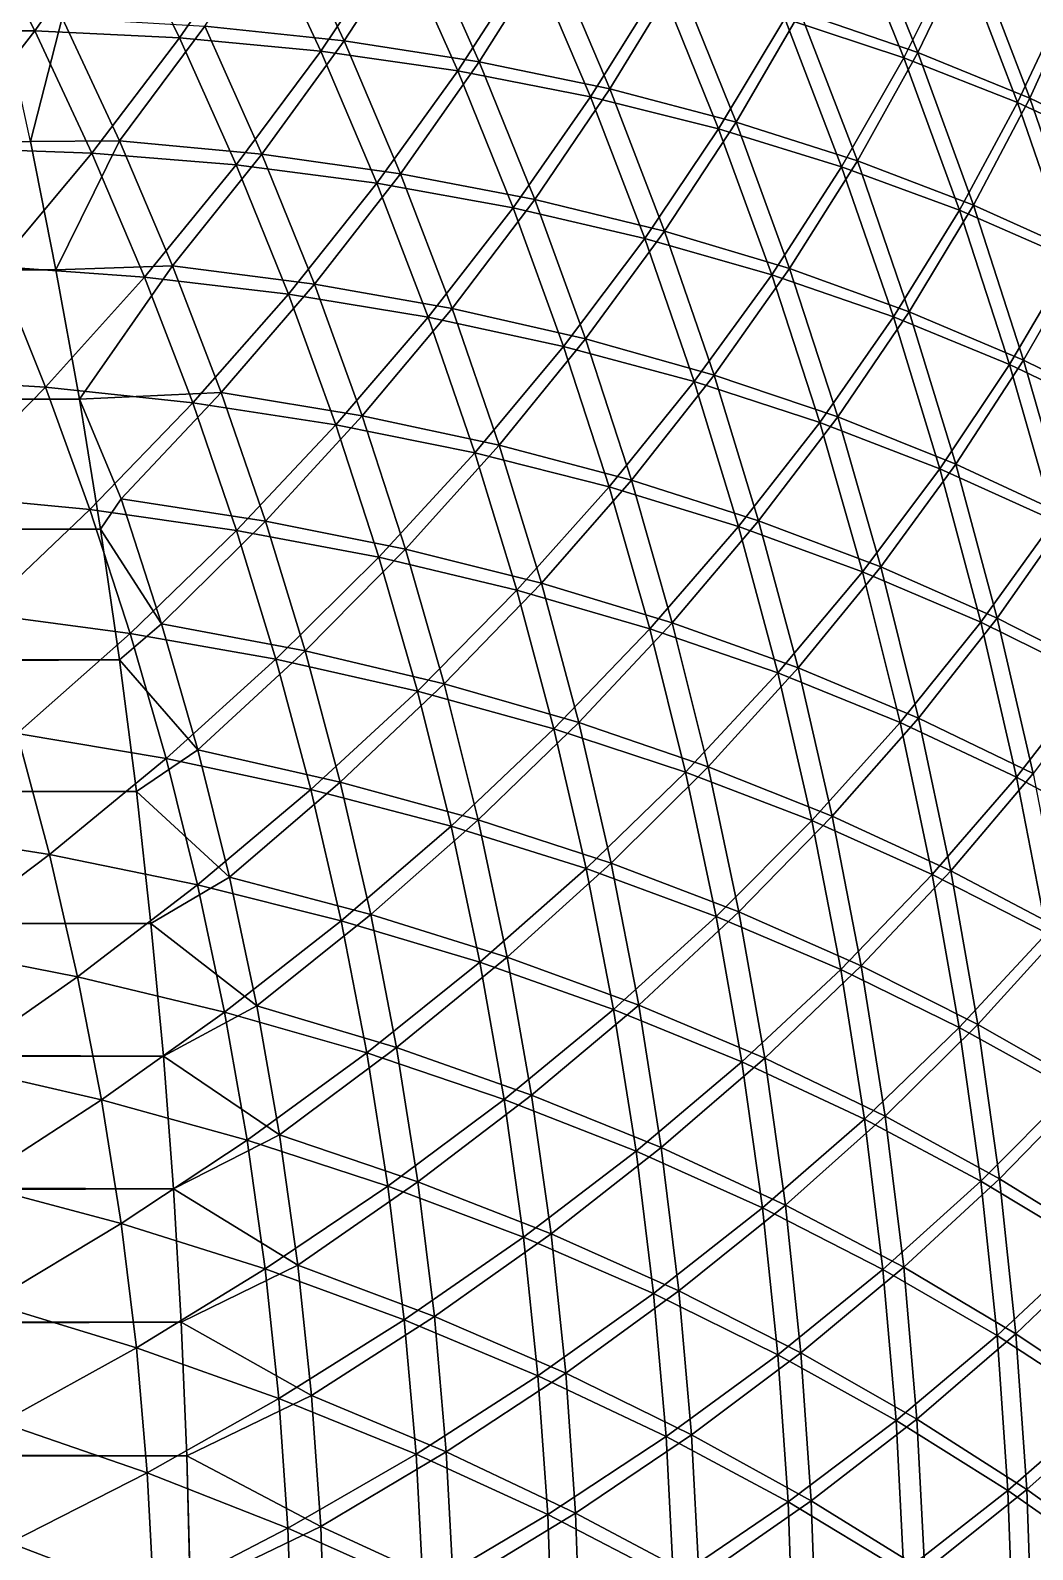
# Model space of a CAD drawing. Header units: millimetres. Extents: x -260 to 430, y -260 to 260.
# Drawn here: x 405.2 to 418.28, y 2.27 to 22.08 of the extents above; entities that cross this region are included whole.
import ezdxf

# ---------------------------------------------------------------- set-up
doc = ezdxf.new("R2010")
doc.units = ezdxf.units.MM
doc.header["$MEASUREMENT"] = 0
doc.layers.add('MESH_3D', color=2, linetype='CONTINUOUS')

msp = doc.modelspace()

# ---------------------------------------------------------------- linework, layer by layer
at = {"layer": 'MESH_3D'}
for points in [[(403.326, 22.076, 2500.354), (405.258, 22.074, 2498.626), (404.46, 23.64, 2498.626)], [(404.46, 23.64, 2498.626), (405.258, 22.074, 2498.626), (406.35, 23.617, 2496.839)], [(405.258, 22.074, 2498.626), (407.146, 21.985, 2496.839), (406.35, 23.617, 2496.839)], [(406.35, 23.617, 2496.839), (407.146, 21.985, 2496.839), (408.196, 23.507, 2494.995)], [(408.495, 23.653, 405.404), (409.291, 21.946, 405.404), (407.476, 22.138, 403.568)], [(410.267, 23.44, 407.294), (409.291, 21.946, 405.404), (408.495, 23.653, 405.404)], [(415.041, 22.238, 2487.094), (416.595, 21.725, 2485), (415.803, 23.687, 2485)], [(415.981, 23.763, 415.338), (416.776, 21.794, 415.338), (415.244, 22.32, 413.259)], [(415.803, 23.687, 2485), (416.595, 21.725, 2485), (417.306, 23.153, 2482.863)], [(417.463, 23.217, 417.459), (416.776, 21.794, 415.338), (415.981, 23.763, 415.338)], [(407.146, 21.985, 2496.839), (408.987, 21.81, 2494.995), (408.196, 23.507, 2494.995)], [(408.196, 23.507, 2494.995), (408.987, 21.81, 2494.995), (409.993, 23.312, 2493.096)], [(410.267, 23.44, 407.294), (411.054, 21.671, 407.294), (409.291, 21.946, 405.404)], [(411.985, 23.145, 409.234), (411.054, 21.671, 407.294), (410.267, 23.44, 407.294)], [(408.987, 21.81, 2494.995), (410.776, 21.553, 2493.096), (409.993, 23.312, 2493.096)], [(409.993, 23.312, 2493.096), (410.776, 21.553, 2493.096), (411.735, 23.034, 2491.145)], [(417.463, 23.217, 417.459), (418.239, 21.197, 417.459), (416.776, 21.794, 415.338)], [(418.874, 22.6, 419.618), (418.239, 21.197, 417.459), (417.463, 23.217, 417.459)], [(410.776, 21.553, 2493.096), (412.508, 21.214, 2491.145), (411.735, 23.034, 2491.145)], [(411.985, 23.145, 409.234), (412.761, 21.317, 409.234), (411.054, 21.671, 407.294)], [(411.735, 23.034, 2491.145), (412.508, 21.214, 2491.145), (413.419, 22.675, 2489.144)], [(413.646, 22.771, 411.223), (412.761, 21.317, 409.234), (411.985, 23.145, 409.234)], [(416.595, 21.725, 2485), (418.079, 21.139, 2482.863), (417.306, 23.153, 2482.863)], [(417.306, 23.153, 2482.863), (418.079, 21.139, 2482.863), (418.737, 22.547, 2480.686)], [(412.508, 21.214, 2491.145), (414.178, 20.797, 2489.144), (413.419, 22.675, 2489.144)], [(413.646, 22.771, 411.223), (414.408, 20.885, 411.223), (412.761, 21.317, 409.234)], [(413.419, 22.675, 2489.144), (414.178, 20.797, 2489.144), (415.041, 22.238, 2487.094)], [(415.244, 22.32, 413.259), (414.408, 20.885, 411.223), (413.646, 22.771, 411.223)], [(418.874, 22.6, 419.618), (419.627, 20.531, 419.618), (418.239, 21.197, 417.459)], [(418.079, 21.139, 2482.863), (419.488, 20.483, 2480.686), (418.737, 22.547, 2480.686)], [(405.613, 22.247, 401.787), (405.199, 20.633, 400.692), (404.838, 22.294, 401.086)], [(405.613, 22.247, 401.787), (406.362, 20.642, 401.787), (405.199, 20.633, 400.692)], [(407.476, 22.138, 403.568), (406.362, 20.642, 401.787), (405.613, 22.247, 401.787)], [(414.178, 20.797, 2489.144), (415.783, 20.303, 2487.094), (415.041, 22.238, 2487.094)], [(415.244, 22.32, 413.259), (415.989, 20.378, 413.259), (414.408, 20.885, 411.223)], [(415.041, 22.238, 2487.094), (415.783, 20.303, 2487.094), (416.595, 21.725, 2485)], [(416.776, 21.794, 415.338), (415.989, 20.378, 413.259), (415.244, 22.32, 413.259)], [(403.326, 22.076, 2500.354), (404.07, 20.55, 2500.354), (405.258, 22.074, 2498.626)], [(404.07, 20.55, 2500.354), (406, 20.481, 2498.626), (405.258, 22.074, 2498.626)], [(405.258, 22.074, 2498.626), (406, 20.481, 2498.626), (407.146, 21.985, 2496.839)], [(407.476, 22.138, 403.568), (408.219, 20.468, 403.568), (406.362, 20.642, 401.787)], [(409.291, 21.946, 405.404), (408.219, 20.468, 403.568), (407.476, 22.138, 403.568)], [(406, 20.481, 2498.626), (407.885, 20.326, 2496.839), (407.146, 21.985, 2496.839)], [(407.146, 21.985, 2496.839), (407.885, 20.326, 2496.839), (408.987, 21.81, 2494.995)], [(407.885, 20.326, 2496.839), (409.718, 20.088, 2494.995), (408.987, 21.81, 2494.995)], [(409.291, 21.946, 405.404), (410.027, 20.212, 405.404), (408.219, 20.468, 403.568)], [(408.987, 21.81, 2494.995), (409.718, 20.088, 2494.995), (410.776, 21.553, 2493.096)], [(411.054, 21.671, 407.294), (410.027, 20.212, 405.404), (409.291, 21.946, 405.404)], [(411.054, 21.671, 407.294), (411.779, 19.876, 407.294), (410.027, 20.212, 405.404)], [(412.761, 21.317, 409.234), (411.779, 19.876, 407.294), (411.054, 21.671, 407.294)], [(415.783, 20.303, 2487.094), (417.319, 19.737, 2485), (416.595, 21.725, 2485)], [(416.776, 21.794, 415.338), (417.502, 19.8, 415.338), (415.989, 20.378, 413.259)], [(416.595, 21.725, 2485), (417.319, 19.737, 2485), (418.079, 21.139, 2482.863)], [(418.239, 21.197, 417.459), (417.502, 19.8, 415.338), (416.776, 21.794, 415.338)], [(409.718, 20.088, 2494.995), (411.497, 19.768, 2493.096), (410.776, 21.553, 2493.096)], [(410.776, 21.553, 2493.096), (411.497, 19.768, 2493.096), (412.508, 21.214, 2491.145)], [(411.497, 19.768, 2493.096), (413.216, 19.369, 2491.145), (412.508, 21.214, 2491.145)], [(412.761, 21.317, 409.234), (413.473, 19.463, 409.234), (411.779, 19.876, 407.294)], [(412.508, 21.214, 2491.145), (413.216, 19.369, 2491.145), (414.178, 20.797, 2489.144)], [(414.408, 20.885, 411.223), (413.473, 19.463, 409.234), (412.761, 21.317, 409.234)], [(417.319, 19.737, 2485), (418.781, 19.099, 2482.863), (418.079, 21.139, 2482.863)], [(418.239, 21.197, 417.459), (418.943, 19.152, 417.459), (417.502, 19.8, 415.338)], [(418.079, 21.139, 2482.863), (418.781, 19.099, 2482.863), (419.488, 20.483, 2480.686)], [(419.627, 20.531, 419.618), (418.943, 19.152, 417.459), (418.239, 21.197, 417.459)], [(414.408, 20.885, 411.223), (415.103, 18.974, 411.223), (413.473, 19.463, 409.234)], [(415.989, 20.378, 413.259), (415.103, 18.974, 411.223), (414.408, 20.885, 411.223)], [(93.024, 19.276, 113.983), (405.199, 20.633, 400.692), (405.533, 18.959, 400.328)], [(406.362, 20.642, 401.787), (405.533, 18.959, 400.328), (405.199, 20.633, 400.692)], [(406.362, 20.642, 401.787), (407.054, 19.011, 401.787), (405.533, 18.959, 400.328)], [(408.219, 20.468, 403.568), (407.054, 19.011, 401.787), (406.362, 20.642, 401.787)], [(413.216, 19.369, 2491.145), (414.871, 18.894, 2489.144), (414.178, 20.797, 2489.144)], [(414.178, 20.797, 2489.144), (414.871, 18.894, 2489.144), (415.783, 20.303, 2487.094)], [(404.07, 20.55, 2500.354), (404.761, 19, 2500.354), (406, 20.481, 2498.626)], [(404.761, 19, 2500.354), (406.687, 18.863, 2498.626), (406, 20.481, 2498.626)], [(406, 20.481, 2498.626), (406.687, 18.863, 2498.626), (407.885, 20.326, 2496.839)], [(408.219, 20.468, 403.568), (408.904, 18.773, 403.568), (407.054, 19.011, 401.787)], [(410.027, 20.212, 405.404), (408.904, 18.773, 403.568), (408.219, 20.468, 403.568)], [(406.687, 18.863, 2498.626), (408.565, 18.642, 2496.839), (407.885, 20.326, 2496.839)], [(407.885, 20.326, 2496.839), (408.565, 18.642, 2496.839), (409.718, 20.088, 2494.995)], [(410.027, 20.212, 405.404), (410.702, 18.454, 405.404), (408.904, 18.773, 403.568)], [(411.779, 19.876, 407.294), (410.702, 18.454, 405.404), (410.027, 20.212, 405.404)], [(414.871, 18.894, 2489.144), (416.458, 18.344, 2487.094), (415.783, 20.303, 2487.094)], [(415.989, 20.378, 413.259), (416.666, 18.412, 413.259), (415.103, 18.974, 411.223)], [(415.783, 20.303, 2487.094), (416.458, 18.344, 2487.094), (417.319, 19.737, 2485)], [(417.502, 19.8, 415.338), (416.666, 18.412, 413.259), (415.989, 20.378, 413.259)], [(408.565, 18.642, 2496.839), (410.389, 18.34, 2494.995), (409.718, 20.088, 2494.995)], [(409.718, 20.088, 2494.995), (410.389, 18.34, 2494.995), (411.497, 19.768, 2493.096)], [(411.779, 19.876, 407.294), (412.442, 18.057, 407.294), (410.702, 18.454, 405.404)], [(413.473, 19.463, 409.234), (412.442, 18.057, 407.294), (411.779, 19.876, 407.294)], [(410.389, 18.34, 2494.995), (412.156, 17.959, 2493.096), (411.497, 19.768, 2493.096)], [(411.497, 19.768, 2493.096), (412.156, 17.959, 2493.096), (413.216, 19.369, 2491.145)], [(416.458, 18.344, 2487.094), (417.973, 17.724, 2485), (417.319, 19.737, 2485)], [(417.502, 19.8, 415.338), (418.158, 17.781, 415.338), (416.666, 18.412, 413.259)], [(417.319, 19.737, 2485), (417.973, 17.724, 2485), (418.781, 19.099, 2482.863)], [(418.943, 19.152, 417.459), (418.158, 17.781, 415.338), (417.502, 19.8, 415.338)], [(413.473, 19.463, 409.234), (414.12, 17.585, 409.234), (412.442, 18.057, 407.294)], [(415.103, 18.974, 411.223), (414.12, 17.585, 409.234), (413.473, 19.463, 409.234)], [(93.29, 17.944, 113.729), (93.024, 19.276, 113.983), (405.533, 18.959, 400.328)], [(412.156, 17.959, 2493.096), (413.859, 17.5, 2491.145), (413.216, 19.369, 2491.145)], [(413.216, 19.369, 2491.145), (413.859, 17.5, 2491.145), (414.871, 18.894, 2489.144)], [(417.973, 17.724, 2485), (419.412, 17.036, 2482.863), (418.781, 19.099, 2482.863)], [(418.943, 19.152, 417.459), (419.575, 17.083, 417.459), (418.158, 17.781, 415.338)], [(93.29, 17.944, 113.729), (405.533, 18.959, 400.328), (405.838, 17.273, 399.995)], [(403.428, 17.546, 2502.02), (405.396, 17.426, 2500.354), (404.761, 19, 2500.354)], [(404.761, 19, 2500.354), (405.396, 17.426, 2500.354), (406.687, 18.863, 2498.626)], [(405.396, 17.426, 2500.354), (407.317, 17.222, 2498.626), (406.687, 18.863, 2498.626)], [(407.054, 19.011, 401.787), (405.838, 17.273, 399.995), (405.533, 18.959, 400.328)], [(407.054, 19.011, 401.787), (407.689, 17.357, 401.787), (405.838, 17.273, 399.995)], [(406.687, 18.863, 2498.626), (407.317, 17.222, 2498.626), (408.565, 18.642, 2496.839)], [(408.904, 18.773, 403.568), (407.689, 17.357, 401.787), (407.054, 19.011, 401.787)], [(413.859, 17.5, 2491.145), (415.497, 16.967, 2489.144), (414.871, 18.894, 2489.144)], [(415.103, 18.974, 411.223), (415.732, 17.039, 411.223), (414.12, 17.585, 409.234)], [(414.871, 18.894, 2489.144), (415.497, 16.967, 2489.144), (416.458, 18.344, 2487.094)], [(416.666, 18.412, 413.259), (415.732, 17.039, 411.223), (415.103, 18.974, 411.223)], [(407.317, 17.222, 2498.626), (409.186, 16.936, 2496.839), (408.565, 18.642, 2496.839)], [(408.904, 18.773, 403.568), (409.53, 17.054, 403.568), (407.689, 17.357, 401.787)], [(408.565, 18.642, 2496.839), (409.186, 16.936, 2496.839), (410.389, 18.34, 2494.995)], [(410.702, 18.454, 405.404), (409.53, 17.054, 403.568), (408.904, 18.773, 403.568)], [(410.702, 18.454, 405.404), (411.315, 16.673, 405.404), (409.53, 17.054, 403.568)], [(412.442, 18.057, 407.294), (411.315, 16.673, 405.404), (410.702, 18.454, 405.404)], [(409.186, 16.936, 2496.839), (410.999, 16.57, 2494.995), (410.389, 18.34, 2494.995)], [(410.389, 18.34, 2494.995), (410.999, 16.57, 2494.995), (412.156, 17.959, 2493.096)], [(415.497, 16.967, 2489.144), (417.064, 16.363, 2487.094), (416.458, 18.344, 2487.094)], [(416.666, 18.412, 413.259), (417.275, 16.423, 413.259), (415.732, 17.039, 411.223)], [(416.458, 18.344, 2487.094), (417.064, 16.363, 2487.094), (417.973, 17.724, 2485)], [(418.158, 17.781, 415.338), (417.275, 16.423, 413.259), (416.666, 18.412, 413.259)], [(412.442, 18.057, 407.294), (413.04, 16.216, 407.294), (411.315, 16.673, 405.404)], [(414.12, 17.585, 409.234), (413.04, 16.216, 407.294), (412.442, 18.057, 407.294)], [(93.537, 16.607, 113.494), (93.29, 17.944, 113.729), (405.838, 17.273, 399.995)], [(410.999, 16.57, 2494.995), (412.75, 16.127, 2493.096), (412.156, 17.959, 2493.096)], [(412.156, 17.959, 2493.096), (412.75, 16.127, 2493.096), (413.859, 17.5, 2491.145)], [(417.064, 16.363, 2487.094), (418.556, 15.69, 2485), (417.973, 17.724, 2485)], [(418.158, 17.781, 415.338), (418.743, 15.74, 415.338), (417.275, 16.423, 413.259)], [(417.973, 17.724, 2485), (418.556, 15.69, 2485), (419.412, 17.036, 2482.863)], [(419.575, 17.083, 417.459), (418.743, 15.74, 415.338), (418.158, 17.781, 415.338)], [(403.428, 17.546, 2502.02), (404.014, 16.02, 2502.02), (405.396, 17.426, 2500.354)], [(412.75, 16.127, 2493.096), (414.437, 15.61, 2491.145), (413.859, 17.5, 2491.145)], [(414.12, 17.585, 409.234), (414.7, 15.685, 409.234), (413.04, 16.216, 407.294)], [(413.859, 17.5, 2491.145), (414.437, 15.61, 2491.145), (415.497, 16.967, 2489.144)], [(415.732, 17.039, 411.223), (414.7, 15.685, 409.234), (414.12, 17.585, 409.234)], [(93.537, 16.607, 113.494), (405.838, 17.273, 399.995), (406.115, 15.576, 399.693)], [(404.014, 16.02, 2502.02), (405.977, 15.831, 2500.354), (405.396, 17.426, 2500.354)], [(405.396, 17.426, 2500.354), (405.977, 15.831, 2500.354), (407.317, 17.222, 2498.626)], [(407.689, 17.357, 401.787), (406.382, 15.97, 400.063), (405.838, 17.273, 399.995)], [(406.382, 15.97, 400.063), (406.115, 15.576, 399.693), (405.838, 17.273, 399.995)], [(407.689, 17.357, 401.787), (408.265, 15.682, 401.787), (406.382, 15.97, 400.063)], [(409.53, 17.054, 403.568), (408.265, 15.682, 401.787), (407.689, 17.357, 401.787)], [(405.977, 15.831, 2500.354), (407.889, 15.56, 2498.626), (407.317, 17.222, 2498.626)], [(407.317, 17.222, 2498.626), (407.889, 15.56, 2498.626), (409.186, 16.936, 2496.839)], [(409.53, 17.054, 403.568), (410.095, 15.316, 403.568), (408.265, 15.682, 401.787)], [(411.315, 16.673, 405.404), (410.095, 15.316, 403.568), (409.53, 17.054, 403.568)], [(407.889, 15.56, 2498.626), (409.747, 15.209, 2496.839), (409.186, 16.936, 2496.839)], [(409.186, 16.936, 2496.839), (409.747, 15.209, 2496.839), (410.999, 16.57, 2494.995)], [(414.437, 15.61, 2491.145), (416.055, 15.02, 2489.144), (415.497, 16.967, 2489.144)], [(415.732, 17.039, 411.223), (416.293, 15.084, 411.223), (414.7, 15.685, 409.234)], [(415.497, 16.967, 2489.144), (416.055, 15.02, 2489.144), (417.064, 16.363, 2487.094)], [(417.275, 16.423, 413.259), (416.293, 15.084, 411.223), (415.732, 17.039, 411.223)], [(411.315, 16.673, 405.404), (411.866, 14.872, 405.404), (410.095, 15.316, 403.568)], [(413.04, 16.216, 407.294), (411.866, 14.872, 405.404), (411.315, 16.673, 405.404)], [(93.765, 15.266, 113.278), (93.537, 16.607, 113.494), (406.115, 15.576, 399.693)], [(409.747, 15.209, 2496.839), (411.546, 14.781, 2494.995), (410.999, 16.57, 2494.995)], [(410.999, 16.57, 2494.995), (411.546, 14.781, 2494.995), (412.75, 16.127, 2493.096)], [(416.055, 15.02, 2489.144), (417.6, 14.361, 2487.094), (417.064, 16.363, 2487.094)], [(417.275, 16.423, 413.259), (417.813, 14.414, 413.259), (416.293, 15.084, 411.223)], [(417.064, 16.363, 2487.094), (417.6, 14.361, 2487.094), (418.556, 15.69, 2485)], [(418.743, 15.74, 415.338), (417.813, 14.414, 413.259), (417.275, 16.423, 413.259)], [(411.546, 14.781, 2494.995), (413.281, 14.277, 2493.096), (412.75, 16.127, 2493.096)], [(413.04, 16.216, 407.294), (413.573, 14.355, 407.294), (411.866, 14.872, 405.404)], [(412.75, 16.127, 2493.096), (413.281, 14.277, 2493.096), (414.437, 15.61, 2491.145)], [(414.7, 15.685, 409.234), (413.573, 14.355, 407.294), (413.04, 16.216, 407.294)], [(404.014, 16.02, 2502.02), (404.547, 14.474, 2502.02), (405.977, 15.831, 2500.354)], [(406.382, 15.97, 400.063), (406.911, 14.342, 400.063), (406.115, 15.576, 399.693)], [(408.265, 15.682, 401.787), (406.911, 14.342, 400.063), (406.382, 15.97, 400.063)], [(404.547, 14.474, 2502.02), (406.501, 14.217, 2500.354), (405.977, 15.831, 2500.354)], [(405.977, 15.831, 2500.354), (406.501, 14.217, 2500.354), (407.889, 15.56, 2498.626)], [(408.265, 15.682, 401.787), (408.783, 13.988, 401.787), (406.911, 14.342, 400.063)], [(410.095, 15.316, 403.568), (408.783, 13.988, 401.787), (408.265, 15.682, 401.787)], [(414.7, 15.685, 409.234), (415.215, 13.767, 409.234), (413.573, 14.355, 407.294)], [(416.293, 15.084, 411.223), (415.215, 13.767, 409.234), (414.7, 15.685, 409.234)], [(417.6, 14.361, 2487.094), (419.068, 13.637, 2485), (418.556, 15.69, 2485)], [(418.743, 15.74, 415.338), (419.257, 13.681, 415.338), (417.813, 14.414, 413.259)], [(93.765, 15.266, 113.278), (406.115, 15.576, 399.693), (406.363, 13.87, 399.422)], [(406.911, 14.342, 400.063), (406.363, 13.87, 399.422), (406.115, 15.576, 399.693)], [(406.501, 14.217, 2500.354), (408.403, 13.879, 2498.626), (407.889, 15.56, 2498.626)], [(407.889, 15.56, 2498.626), (408.403, 13.879, 2498.626), (409.747, 15.209, 2496.839)], [(413.281, 14.277, 2493.096), (414.949, 13.7, 2491.145), (414.437, 15.61, 2491.145)], [(414.437, 15.61, 2491.145), (414.949, 13.7, 2491.145), (416.055, 15.02, 2489.144)], [(93.975, 13.92, 113.08), (93.765, 15.266, 113.278), (406.363, 13.87, 399.422)], [(410.095, 15.316, 403.568), (410.599, 13.558, 403.568), (408.783, 13.988, 401.787)], [(411.866, 14.872, 405.404), (410.599, 13.558, 403.568), (410.095, 15.316, 403.568)], [(408.403, 13.879, 2498.626), (410.248, 13.464, 2496.839), (409.747, 15.209, 2496.839)], [(409.747, 15.209, 2496.839), (410.248, 13.464, 2496.839), (411.546, 14.781, 2494.995)], [(416.293, 15.084, 411.223), (416.785, 13.11, 411.223), (415.215, 13.767, 409.234)], [(417.813, 14.414, 413.259), (416.785, 13.11, 411.223), (416.293, 15.084, 411.223)], [(411.866, 14.872, 405.404), (412.353, 13.053, 405.404), (410.599, 13.558, 403.568)], [(413.573, 14.355, 407.294), (412.353, 13.053, 405.404), (411.866, 14.872, 405.404)], [(414.949, 13.7, 2491.145), (416.545, 13.055, 2489.144), (416.055, 15.02, 2489.144)], [(416.055, 15.02, 2489.144), (416.545, 13.055, 2489.144), (417.6, 14.361, 2487.094)], [(410.248, 13.464, 2496.839), (412.03, 12.973, 2494.995), (411.546, 14.781, 2494.995)], [(411.546, 14.781, 2494.995), (412.03, 12.973, 2494.995), (413.281, 14.277, 2493.096)], [(404.547, 14.474, 2502.02), (405.025, 12.911, 2502.02), (406.501, 14.217, 2500.354)], [(406.911, 14.342, 400.063), (407.383, 12.696, 400.063), (406.363, 13.87, 399.422)], [(408.783, 13.988, 401.787), (407.383, 12.696, 400.063), (406.911, 14.342, 400.063)], [(412.03, 12.973, 2494.995), (413.747, 12.408, 2493.096), (413.281, 14.277, 2493.096)], [(413.573, 14.355, 407.294), (414.042, 12.477, 407.294), (412.353, 13.053, 405.404)], [(413.281, 14.277, 2493.096), (413.747, 12.408, 2493.096), (414.949, 13.7, 2491.145)], [(415.215, 13.767, 409.234), (414.042, 12.477, 407.294), (413.573, 14.355, 407.294)], [(416.545, 13.055, 2489.144), (418.066, 12.342, 2487.094), (417.6, 14.361, 2487.094)], [(417.813, 14.414, 413.259), (418.281, 12.388, 413.259), (416.785, 13.11, 411.223)], [(417.6, 14.361, 2487.094), (418.066, 12.342, 2487.094), (419.068, 13.637, 2485)], [(419.257, 13.681, 415.338), (418.281, 12.388, 413.259), (417.813, 14.414, 413.259)], [(405.025, 12.911, 2502.02), (406.969, 12.585, 2500.354), (406.501, 14.217, 2500.354)], [(406.501, 14.217, 2500.354), (406.969, 12.585, 2500.354), (408.403, 13.879, 2498.626)], [(94.165, 12.569, 112.901), (93.975, 13.92, 113.08), (406.363, 13.87, 399.422)], [(406.969, 12.585, 2500.354), (408.858, 12.182, 2498.626), (408.403, 13.879, 2498.626)], [(408.783, 13.988, 401.787), (409.242, 12.277, 401.787), (407.383, 12.696, 400.063)], [(408.403, 13.879, 2498.626), (408.858, 12.182, 2498.626), (410.248, 13.464, 2496.839)], [(410.599, 13.558, 403.568), (409.242, 12.277, 401.787), (408.783, 13.988, 401.787)], [(94.165, 12.569, 112.901), (406.363, 13.87, 399.422), (406.582, 12.155, 399.183)], [(407.383, 12.696, 400.063), (406.582, 12.155, 399.183), (406.363, 13.87, 399.422)], [(413.747, 12.408, 2493.096), (415.394, 11.774, 2491.145), (414.949, 13.7, 2491.145)], [(415.215, 13.767, 409.234), (415.661, 11.831, 409.234), (414.042, 12.477, 407.294)], [(414.949, 13.7, 2491.145), (415.394, 11.774, 2491.145), (416.545, 13.055, 2489.144)], [(416.785, 13.11, 411.223), (415.661, 11.831, 409.234), (415.215, 13.767, 409.234)], [(410.599, 13.558, 403.568), (411.041, 11.784, 403.568), (409.242, 12.277, 401.787)], [(412.353, 13.053, 405.404), (411.041, 11.784, 403.568), (410.599, 13.558, 403.568)], [(418.066, 12.342, 2487.094), (419.508, 11.567, 2485), (419.068, 13.637, 2485)], [(408.858, 12.182, 2498.626), (410.687, 11.702, 2496.839), (410.248, 13.464, 2496.839)], [(410.248, 13.464, 2496.839), (410.687, 11.702, 2496.839), (412.03, 12.973, 2494.995)], [(416.785, 13.11, 411.223), (417.208, 11.12, 411.223), (415.661, 11.831, 409.234)], [(418.281, 12.388, 413.259), (417.208, 11.12, 411.223), (416.785, 13.11, 411.223)], [(403.462, 11.646, 2503.623), (405.448, 11.331, 2502.02), (405.025, 12.911, 2502.02)], [(405.025, 12.911, 2502.02), (405.448, 11.331, 2502.02), (406.969, 12.585, 2500.354)], [(410.687, 11.702, 2496.839), (412.451, 11.149, 2494.995), (412.03, 12.973, 2494.995)], [(412.353, 13.053, 405.404), (412.777, 11.218, 405.404), (411.041, 11.784, 403.568)], [(412.03, 12.973, 2494.995), (412.451, 11.149, 2494.995), (413.747, 12.408, 2493.096)], [(414.042, 12.477, 407.294), (412.777, 11.218, 405.404), (412.353, 13.053, 405.404)], [(415.394, 11.774, 2491.145), (416.966, 11.073, 2489.144), (416.545, 13.055, 2489.144)], [(416.545, 13.055, 2489.144), (416.966, 11.073, 2489.144), (418.066, 12.342, 2487.094)], [(407.383, 12.696, 400.063), (407.797, 11.035, 400.063), (406.582, 12.155, 399.183)], [(409.242, 12.277, 401.787), (407.797, 11.035, 400.063), (407.383, 12.696, 400.063)], [(94.336, 11.215, 112.741), (94.165, 12.569, 112.901), (406.582, 12.155, 399.183)], [(405.448, 11.331, 2502.02), (407.38, 10.938, 2500.354), (406.969, 12.585, 2500.354)], [(406.969, 12.585, 2500.354), (407.38, 10.938, 2500.354), (408.858, 12.182, 2498.626)], [(412.451, 11.149, 2494.995), (414.147, 10.525, 2493.096), (413.747, 12.408, 2493.096)], [(414.042, 12.477, 407.294), (414.444, 10.583, 407.294), (412.777, 11.218, 405.404)], [(413.747, 12.408, 2493.096), (414.147, 10.525, 2493.096), (415.394, 11.774, 2491.145)], [(415.661, 11.831, 409.234), (414.444, 10.583, 407.294), (414.042, 12.477, 407.294)], [(416.966, 11.073, 2489.144), (418.462, 10.308, 2487.094), (418.066, 12.342, 2487.094)], [(418.281, 12.388, 413.259), (418.677, 10.346, 413.259), (417.208, 11.12, 411.223)], [(418.066, 12.342, 2487.094), (418.462, 10.308, 2487.094), (419.508, 11.567, 2485)], [(94.336, 11.215, 112.741), (406.582, 12.155, 399.183), (406.772, 10.433, 398.976)], [(407.797, 11.035, 400.063), (406.772, 10.433, 398.976), (406.582, 12.155, 399.183)], [(407.38, 10.938, 2500.354), (409.253, 10.469, 2498.626), (408.858, 12.182, 2498.626)], [(409.242, 12.277, 401.787), (409.64, 10.551, 401.787), (407.797, 11.035, 400.063)], [(408.858, 12.182, 2498.626), (409.253, 10.469, 2498.626), (410.687, 11.702, 2496.839)], [(411.041, 11.784, 403.568), (409.64, 10.551, 401.787), (409.242, 12.277, 401.787)], [(409.253, 10.469, 2498.626), (411.064, 9.926, 2496.839), (410.687, 11.702, 2496.839)], [(411.041, 11.784, 403.568), (411.421, 9.995, 403.568), (409.64, 10.551, 401.787)], [(410.687, 11.702, 2496.839), (411.064, 9.926, 2496.839), (412.451, 11.149, 2494.995)], [(412.777, 11.218, 405.404), (411.421, 9.995, 403.568), (411.041, 11.784, 403.568)], [(414.147, 10.525, 2493.096), (415.771, 9.834, 2491.145), (415.394, 11.774, 2491.145)], [(415.661, 11.831, 409.234), (416.04, 9.881, 409.234), (414.444, 10.583, 407.294)], [(415.394, 11.774, 2491.145), (415.771, 9.834, 2491.145), (416.966, 11.073, 2489.144)], [(417.208, 11.12, 411.223), (416.04, 9.881, 409.234), (415.661, 11.831, 409.234)], [(403.462, 11.646, 2503.623), (403.842, 10.122, 2503.623), (405.448, 11.331, 2502.02)], [(403.842, 10.122, 2503.623), (405.816, 9.738, 2502.02), (405.448, 11.331, 2502.02)], [(405.448, 11.331, 2502.02), (405.816, 9.738, 2502.02), (407.38, 10.938, 2500.354)], [(94.487, 9.857, 112.6), (94.336, 11.215, 112.741), (406.772, 10.433, 398.976)], [(411.064, 9.926, 2496.839), (412.808, 9.312, 2494.995), (412.451, 11.149, 2494.995)], [(412.777, 11.218, 405.404), (413.136, 9.369, 405.404), (411.421, 9.995, 403.568)], [(412.451, 11.149, 2494.995), (412.808, 9.312, 2494.995), (414.147, 10.525, 2493.096)], [(414.444, 10.583, 407.294), (413.136, 9.369, 405.404), (412.777, 11.218, 405.404)], [(417.208, 11.12, 411.223), (417.561, 9.117, 411.223), (416.04, 9.881, 409.234)], [(418.677, 10.346, 413.259), (417.561, 9.117, 411.223), (417.208, 11.12, 411.223)], [(405.816, 9.738, 2502.02), (407.733, 9.278, 2500.354), (407.38, 10.938, 2500.354)], [(407.797, 11.035, 400.063), (408.153, 9.36, 400.063), (406.772, 10.433, 398.976)], [(407.38, 10.938, 2500.354), (407.733, 9.278, 2500.354), (409.253, 10.469, 2498.626)], [(409.64, 10.551, 401.787), (408.153, 9.36, 400.063), (407.797, 11.035, 400.063)], [(415.771, 9.834, 2491.145), (417.318, 9.078, 2489.144), (416.966, 11.073, 2489.144)], [(416.966, 11.073, 2489.144), (417.318, 9.078, 2489.144), (418.462, 10.308, 2487.094)], [(409.64, 10.551, 401.787), (409.978, 8.813, 401.787), (408.153, 9.36, 400.063)], [(411.421, 9.995, 403.568), (409.978, 8.813, 401.787), (409.64, 10.551, 401.787)], [(412.808, 9.312, 2494.995), (414.482, 8.629, 2493.096), (414.147, 10.525, 2493.096)], [(414.444, 10.583, 407.294), (414.78, 8.676, 407.294), (413.136, 9.369, 405.404)], [(414.147, 10.525, 2493.096), (414.482, 8.629, 2493.096), (415.771, 9.834, 2491.145)], [(416.04, 9.881, 409.234), (414.78, 8.676, 407.294), (414.444, 10.583, 407.294)], [(94.487, 9.857, 112.6), (406.772, 10.433, 398.976), (406.934, 8.704, 398.8)], [(408.153, 9.36, 400.063), (406.934, 8.704, 398.8), (406.772, 10.433, 398.976)], [(407.733, 9.278, 2500.354), (409.589, 8.744, 2498.626), (409.253, 10.469, 2498.626)], [(409.253, 10.469, 2498.626), (409.589, 8.744, 2498.626), (411.064, 9.926, 2496.839)], [(417.318, 9.078, 2489.144), (418.786, 8.262, 2487.094), (418.462, 10.308, 2487.094)], [(418.677, 10.346, 413.259), (419.003, 8.292, 413.259), (417.561, 9.117, 411.223)], [(403.842, 10.122, 2503.623), (404.168, 8.585, 2503.623), (405.816, 9.738, 2502.02)], [(409.589, 8.744, 2498.626), (411.38, 8.138, 2496.839), (411.064, 9.926, 2496.839)], [(411.421, 9.995, 403.568), (411.739, 8.195, 403.568), (409.978, 8.813, 401.787)], [(411.064, 9.926, 2496.839), (411.38, 8.138, 2496.839), (412.808, 9.312, 2494.995)], [(413.136, 9.369, 405.404), (411.739, 8.195, 403.568), (411.421, 9.995, 403.568)], [(94.619, 8.496, 112.477), (94.487, 9.857, 112.6), (406.934, 8.704, 398.8)], [(404.168, 8.585, 2503.623), (406.128, 8.134, 2502.02), (405.816, 9.738, 2502.02)], [(405.816, 9.738, 2502.02), (406.128, 8.134, 2502.02), (407.733, 9.278, 2500.354)], [(414.482, 8.629, 2493.096), (416.08, 7.882, 2491.145), (415.771, 9.834, 2491.145)], [(416.04, 9.881, 409.234), (416.351, 7.92, 409.234), (414.78, 8.676, 407.294)], [(415.771, 9.834, 2491.145), (416.08, 7.882, 2491.145), (417.318, 9.078, 2489.144)], [(417.561, 9.117, 411.223), (416.351, 7.92, 409.234), (416.04, 9.881, 409.234)], [(408.153, 9.36, 400.063), (408.45, 7.674, 400.063), (406.934, 8.704, 398.8)], [(409.978, 8.813, 401.787), (408.45, 7.674, 400.063), (408.153, 9.36, 400.063)], [(413.136, 9.369, 405.404), (413.431, 7.509, 405.404), (411.739, 8.195, 403.568)], [(414.78, 8.676, 407.294), (413.431, 7.509, 405.404), (413.136, 9.369, 405.404)], [(406.128, 8.134, 2502.02), (408.027, 7.607, 2500.354), (407.733, 9.278, 2500.354)], [(407.733, 9.278, 2500.354), (408.027, 7.607, 2500.354), (409.589, 8.744, 2498.626)], [(411.38, 8.138, 2496.839), (413.101, 7.463, 2494.995), (412.808, 9.312, 2494.995)], [(412.808, 9.312, 2494.995), (413.101, 7.463, 2494.995), (414.482, 8.629, 2493.096)], [(417.561, 9.117, 411.223), (417.844, 7.102, 411.223), (416.351, 7.92, 409.234)], [(419.003, 8.292, 413.259), (417.844, 7.102, 411.223), (417.561, 9.117, 411.223)], [(416.08, 7.882, 2491.145), (417.6, 7.072, 2489.144), (417.318, 9.078, 2489.144)], [(417.318, 9.078, 2489.144), (417.6, 7.072, 2489.144), (418.786, 8.262, 2487.094)], [(408.027, 7.607, 2500.354), (409.864, 7.008, 2498.626), (409.589, 8.744, 2498.626)], [(409.978, 8.813, 401.787), (410.255, 7.063, 401.787), (408.45, 7.674, 400.063)], [(409.589, 8.744, 2498.626), (409.864, 7.008, 2498.626), (411.38, 8.138, 2496.839)], [(411.739, 8.195, 403.568), (410.255, 7.063, 401.787), (409.978, 8.813, 401.787)], [(94.619, 8.496, 112.477), (406.934, 8.704, 398.8), (407.066, 6.97, 398.656)], [(404.168, 8.585, 2503.623), (404.441, 7.039, 2503.623), (406.128, 8.134, 2502.02)], [(408.45, 7.674, 400.063), (407.066, 6.97, 398.656), (406.934, 8.704, 398.8)], [(413.101, 7.463, 2494.995), (414.75, 6.722, 2493.096), (414.482, 8.629, 2493.096)], [(414.78, 8.676, 407.294), (415.05, 6.759, 407.294), (413.431, 7.509, 405.404)], [(414.482, 8.629, 2493.096), (414.75, 6.722, 2493.096), (416.08, 7.882, 2491.145)], [(416.351, 7.92, 409.234), (415.05, 6.759, 407.294), (414.78, 8.676, 407.294)], [(94.732, 7.131, 112.372), (94.619, 8.496, 112.477), (407.066, 6.97, 398.656)], [(404.441, 7.039, 2503.623), (406.383, 6.519, 2502.02), (406.128, 8.134, 2502.02)], [(406.128, 8.134, 2502.02), (406.383, 6.519, 2502.02), (408.027, 7.607, 2500.354)], [(409.864, 7.008, 2498.626), (411.632, 6.34, 2496.839), (411.38, 8.138, 2496.839)], [(411.739, 8.195, 403.568), (411.993, 6.384, 403.568), (410.255, 7.063, 401.787)], [(411.38, 8.138, 2496.839), (411.632, 6.34, 2496.839), (413.101, 7.463, 2494.995)], [(413.431, 7.509, 405.404), (411.993, 6.384, 403.568), (411.739, 8.195, 403.568)], [(417.6, 7.072, 2489.144), (419.038, 6.205, 2487.094), (418.786, 8.262, 2487.094)], [(419.003, 8.292, 413.259), (419.256, 6.228, 413.259), (417.844, 7.102, 411.223)], [(414.75, 6.722, 2493.096), (416.321, 5.92, 2491.145), (416.08, 7.882, 2491.145)], [(416.351, 7.92, 409.234), (416.593, 5.948, 409.234), (415.05, 6.759, 407.294)], [(416.08, 7.882, 2491.145), (416.321, 5.92, 2491.145), (417.6, 7.072, 2489.144)], [(417.844, 7.102, 411.223), (416.593, 5.948, 409.234), (416.351, 7.92, 409.234)], [(406.383, 6.519, 2502.02), (408.264, 5.926, 2500.354), (408.027, 7.607, 2500.354)], [(408.45, 7.674, 400.063), (408.689, 5.978, 400.063), (407.066, 6.97, 398.656)], [(408.027, 7.607, 2500.354), (408.264, 5.926, 2500.354), (409.864, 7.008, 2498.626)], [(410.255, 7.063, 401.787), (408.689, 5.978, 400.063), (408.45, 7.674, 400.063)], [(411.632, 6.34, 2496.839), (413.329, 5.605, 2494.995), (413.101, 7.463, 2494.995)], [(413.431, 7.509, 405.404), (413.66, 5.64, 405.404), (411.993, 6.384, 403.568)], [(413.101, 7.463, 2494.995), (413.329, 5.605, 2494.995), (414.75, 6.722, 2493.096)], [(415.05, 6.759, 407.294), (413.66, 5.64, 405.404), (413.431, 7.509, 405.404)], [(94.825, 5.763, 112.286), (94.732, 7.131, 112.372), (407.066, 6.97, 398.656)], [(94.825, 5.763, 112.286), (407.066, 6.97, 398.656), (407.168, 5.231, 398.543)], [(404.441, 7.039, 2503.623), (404.66, 5.484, 2503.623), (406.383, 6.519, 2502.02)], [(408.689, 5.978, 400.063), (407.168, 5.231, 398.543), (407.066, 6.97, 398.656)], [(408.264, 5.926, 2500.354), (410.078, 5.263, 2498.626), (409.864, 7.008, 2498.626)], [(410.255, 7.063, 401.787), (410.471, 5.305, 401.787), (408.689, 5.978, 400.063)], [(409.864, 7.008, 2498.626), (410.078, 5.263, 2498.626), (411.632, 6.34, 2496.839)], [(411.993, 6.384, 403.568), (410.471, 5.305, 401.787), (410.255, 7.063, 401.787)], [(416.321, 5.92, 2491.145), (417.812, 5.058, 2489.144), (417.6, 7.072, 2489.144)], [(417.844, 7.102, 411.223), (418.057, 5.079, 411.223), (416.593, 5.948, 409.234)], [(417.6, 7.072, 2489.144), (417.812, 5.058, 2489.144), (419.038, 6.205, 2487.094)], [(419.256, 6.228, 413.259), (418.057, 5.079, 411.223), (417.844, 7.102, 411.223)], [(415.05, 6.759, 407.294), (415.252, 4.834, 407.294), (413.66, 5.64, 405.404)], [(416.593, 5.948, 409.234), (415.252, 4.834, 407.294), (415.05, 6.759, 407.294)], [(413.329, 5.605, 2494.995), (414.951, 4.808, 2493.096), (414.75, 6.722, 2493.096)], [(414.75, 6.722, 2493.096), (414.951, 4.808, 2493.096), (416.321, 5.92, 2491.145)], [(404.66, 5.484, 2503.623), (406.583, 4.896, 2502.02), (406.383, 6.519, 2502.02)], [(406.383, 6.519, 2502.02), (406.583, 4.896, 2502.02), (408.264, 5.926, 2500.354)], [(411.993, 6.384, 403.568), (412.184, 4.566, 403.568), (410.471, 5.305, 401.787)], [(413.66, 5.64, 405.404), (412.184, 4.566, 403.568), (411.993, 6.384, 403.568)], [(410.078, 5.263, 2498.626), (411.822, 4.534, 2496.839), (411.632, 6.34, 2496.839)], [(411.632, 6.34, 2496.839), (411.822, 4.534, 2496.839), (413.329, 5.605, 2494.995)], [(417.812, 5.058, 2489.144), (419.219, 4.141, 2487.094), (419.038, 6.205, 2487.094)], [(419.256, 6.228, 413.259), (419.437, 4.156, 413.259), (418.057, 5.079, 411.223)], [(408.689, 5.978, 400.063), (408.868, 4.275, 400.063), (407.168, 5.231, 398.543)], [(410.471, 5.305, 401.787), (408.868, 4.275, 400.063), (408.689, 5.978, 400.063)], [(416.593, 5.948, 409.234), (416.766, 3.969, 409.234), (415.252, 4.834, 407.294)], [(418.057, 5.079, 411.223), (416.766, 3.969, 409.234), (416.593, 5.948, 409.234)], [(94.898, 4.391, 112.217), (94.825, 5.763, 112.286), (407.168, 5.231, 398.543)], [(406.583, 4.896, 2502.02), (408.441, 4.238, 2500.354), (408.264, 5.926, 2500.354)], [(408.264, 5.926, 2500.354), (408.441, 4.238, 2500.354), (410.078, 5.263, 2498.626)], [(414.951, 4.808, 2493.096), (416.493, 3.95, 2491.145), (416.321, 5.92, 2491.145)], [(416.321, 5.92, 2491.145), (416.493, 3.95, 2491.145), (417.812, 5.058, 2489.144)], [(411.822, 4.534, 2496.839), (413.492, 3.741, 2494.995), (413.329, 5.605, 2494.995)], [(413.66, 5.64, 405.404), (413.824, 3.764, 405.404), (412.184, 4.566, 403.568)], [(413.329, 5.605, 2494.995), (413.492, 3.741, 2494.995), (414.951, 4.808, 2493.096)], [(415.252, 4.834, 407.294), (413.824, 3.764, 405.404), (413.66, 5.64, 405.404)], [(404.66, 5.484, 2503.623), (404.824, 3.922, 2503.623), (406.583, 4.896, 2502.02)], [(94.898, 4.391, 112.217), (407.168, 5.231, 398.543), (407.242, 3.489, 398.463)], [(408.868, 4.275, 400.063), (407.242, 3.489, 398.463), (407.168, 5.231, 398.543)], [(408.441, 4.238, 2500.354), (410.231, 3.513, 2498.626), (410.078, 5.263, 2498.626)], [(410.471, 5.305, 401.787), (410.626, 3.54, 401.787), (408.868, 4.275, 400.063)], [(410.078, 5.263, 2498.626), (410.231, 3.513, 2498.626), (411.822, 4.534, 2496.839)], [(412.184, 4.566, 403.568), (410.626, 3.54, 401.787), (410.471, 5.305, 401.787)], [(416.493, 3.95, 2491.145), (417.953, 3.037, 2489.144), (417.812, 5.058, 2489.144)], [(418.057, 5.079, 411.223), (418.199, 3.05, 411.223), (416.766, 3.969, 409.234)], [(417.812, 5.058, 2489.144), (417.953, 3.037, 2489.144), (419.219, 4.141, 2487.094)], [(419.437, 4.156, 413.259), (418.199, 3.05, 411.223), (418.057, 5.079, 411.223)], [(404.824, 3.922, 2503.623), (406.725, 3.267, 2502.02), (406.583, 4.896, 2502.02)], [(406.583, 4.896, 2502.02), (406.725, 3.267, 2502.02), (408.441, 4.238, 2500.354)], [(413.492, 3.741, 2494.995), (415.085, 2.887, 2493.096), (414.951, 4.808, 2493.096)], [(415.252, 4.834, 407.294), (415.387, 2.903, 407.294), (413.824, 3.764, 405.404)], [(414.951, 4.808, 2493.096), (415.085, 2.887, 2493.096), (416.493, 3.95, 2491.145)], [(416.766, 3.969, 409.234), (415.387, 2.903, 407.294), (415.252, 4.834, 407.294)], [(412.184, 4.566, 403.568), (412.312, 2.742, 403.568), (410.626, 3.54, 401.787)], [(413.824, 3.764, 405.404), (412.312, 2.742, 403.568), (412.184, 4.566, 403.568)], [(94.952, 3.015, 112.168), (94.898, 4.391, 112.217), (407.242, 3.489, 398.463)], [(410.231, 3.513, 2498.626), (411.949, 2.723, 2496.839), (411.822, 4.534, 2496.839)], [(411.822, 4.534, 2496.839), (411.949, 2.723, 2496.839), (413.492, 3.741, 2494.995)], [(406.725, 3.267, 2502.02), (408.559, 2.545, 2500.354), (408.441, 4.238, 2500.354)], [(408.868, 4.275, 400.063), (408.987, 2.567, 400.063), (407.242, 3.489, 398.463)], [(408.441, 4.238, 2500.354), (408.559, 2.545, 2500.354), (410.231, 3.513, 2498.626)], [(410.626, 3.54, 401.787), (408.987, 2.567, 400.063), (408.868, 4.275, 400.063)], [(416.766, 3.969, 409.234), (416.87, 1.986, 409.234), (415.387, 2.903, 407.294)], [(418.199, 3.05, 411.223), (416.87, 1.986, 409.234), (416.766, 3.969, 409.234)], [(417.953, 3.037, 2489.144), (419.327, 2.072, 2487.094), (419.219, 4.141, 2487.094)], [(419.437, 4.156, 413.259), (419.546, 2.079, 413.259), (418.199, 3.05, 411.223)], [(404.824, 3.922, 2503.623), (404.933, 2.355, 2503.623), (406.725, 3.267, 2502.02)], [(415.085, 2.887, 2493.096), (416.597, 1.976, 2491.145), (416.493, 3.95, 2491.145)], [(416.493, 3.95, 2491.145), (416.597, 1.976, 2491.145), (417.953, 3.037, 2489.144)], [(411.949, 2.723, 2496.839), (413.59, 1.871, 2494.995), (413.492, 3.741, 2494.995)], [(413.824, 3.764, 405.404), (413.923, 1.883, 405.404), (412.312, 2.742, 403.568)], [(413.492, 3.741, 2494.995), (413.59, 1.871, 2494.995), (415.085, 2.887, 2493.096)], [(415.387, 2.903, 407.294), (413.923, 1.883, 405.404), (413.824, 3.764, 405.404)], [(94.952, 3.015, 112.168), (407.242, 3.489, 398.463), (407.286, 1.745, 398.415)], [(408.987, 2.567, 400.063), (407.286, 1.745, 398.415), (407.242, 3.489, 398.463)], [(408.559, 2.545, 2500.354), (410.323, 1.757, 2498.626), (410.231, 3.513, 2498.626)], [(410.626, 3.54, 401.787), (410.718, 1.771, 401.787), (408.987, 2.567, 400.063)], [(410.231, 3.513, 2498.626), (410.323, 1.757, 2498.626), (411.949, 2.723, 2496.839)], [(412.312, 2.742, 403.568), (410.718, 1.771, 401.787), (410.626, 3.54, 401.787)], [(404.933, 2.355, 2503.623), (406.811, 1.635, 2502.02), (406.725, 3.267, 2502.02)], [(406.725, 3.267, 2502.02), (406.811, 1.635, 2502.02), (408.559, 2.545, 2500.354)], [(94.986, 1.636, 112.137), (94.952, 3.015, 112.168), (407.286, 1.745, 398.415)], [(416.597, 1.976, 2491.145), (418.024, 1.013, 2489.144), (417.953, 3.037, 2489.144)], [(418.199, 3.05, 411.223), (418.27, 1.017, 411.223), (416.87, 1.986, 409.234)], [(417.953, 3.037, 2489.144), (418.024, 1.013, 2489.144), (419.327, 2.072, 2487.094)], [(419.546, 2.079, 413.259), (418.27, 1.017, 411.223), (418.199, 3.05, 411.223)], [(413.59, 1.871, 2494.995), (415.152, 0.963, 2493.096), (415.085, 2.887, 2493.096)], [(415.387, 2.903, 407.294), (415.455, 0.968, 407.294), (413.923, 1.883, 405.404)], [(415.085, 2.887, 2493.096), (415.152, 0.963, 2493.096), (416.597, 1.976, 2491.145)], [(416.87, 1.986, 409.234), (415.455, 0.968, 407.294), (415.387, 2.903, 407.294)], [(410.323, 1.757, 2498.626), (412.012, 0.908, 2496.839), (411.949, 2.723, 2496.839)], [(412.312, 2.742, 403.568), (412.376, 0.914, 403.568), (410.718, 1.771, 401.787)], [(411.949, 2.723, 2496.839), (412.012, 0.908, 2496.839), (413.59, 1.871, 2494.995)], [(413.923, 1.883, 405.404), (412.376, 0.914, 403.568), (412.312, 2.742, 403.568)], [(406.811, 1.635, 2502.02), (408.619, 0.849, 2500.354), (408.559, 2.545, 2500.354)], [(408.987, 2.567, 400.063), (409.047, 0.856, 400.063), (407.286, 1.745, 398.415)], [(408.559, 2.545, 2500.354), (408.619, 0.849, 2500.354), (410.323, 1.757, 2498.626)], [(410.718, 1.771, 401.787), (409.047, 0.856, 400.063), (408.987, 2.567, 400.063)], [(404.933, 2.355, 2503.623), (404.988, 0.785, 2503.623), (406.811, 1.635, 2502.02)]]:
    msp.add_3dface(points, dxfattribs=at)

doc.saveas('drawing.dxf')
